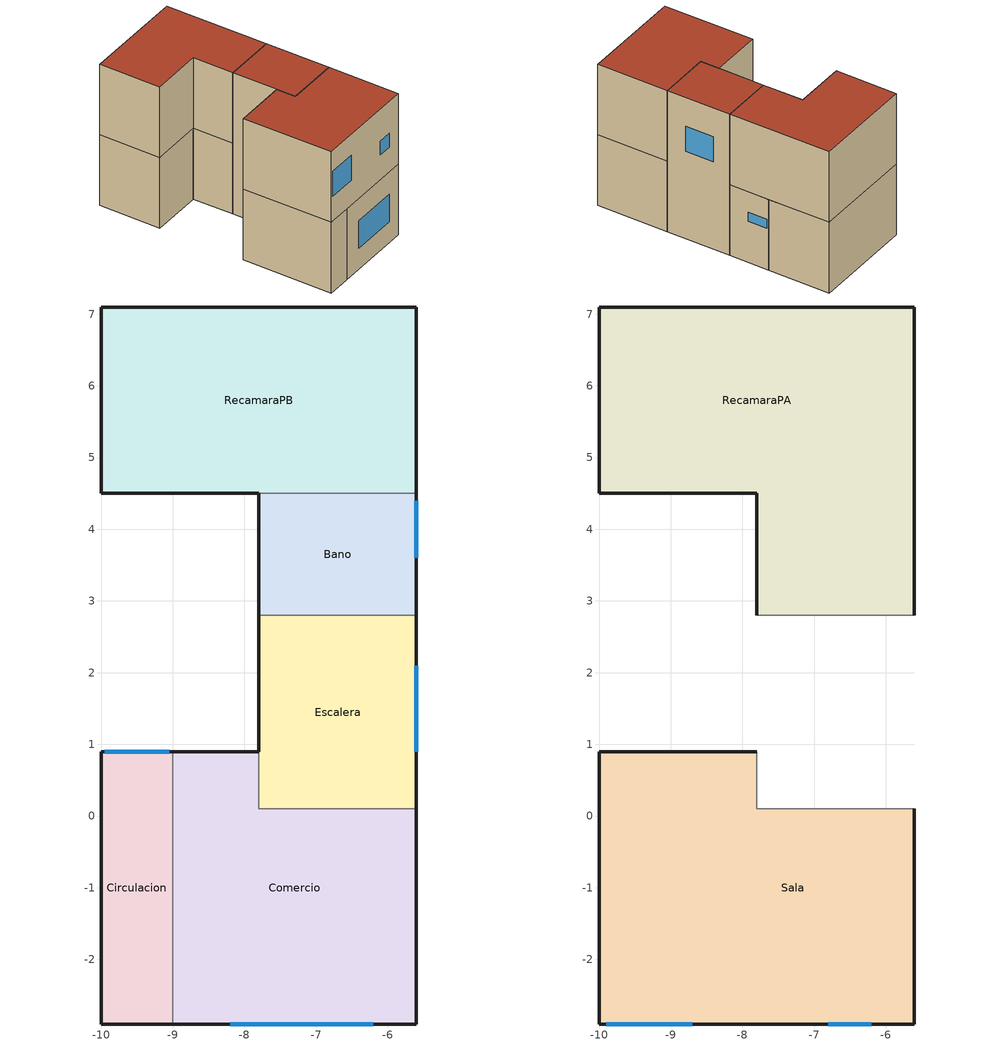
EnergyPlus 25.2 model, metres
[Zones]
Bano
 floor adiabatic (pisoPB): -5.6,4.5 -5.6,2.8 -7.8,2.8 -7.8,4.5 z0
 wall outside (muroExterior): -5.6,2.8 -5.6,4.5 / -7.8,4.5 -7.8,2.8 z0:3.1
 wall to Escalera (muroInterior): -7.8,2.8 -5.6,2.8 z0:3.1
 wall to RecamaraPB (muroInterior): -5.6,4.5 -7.8,4.5 z0:3.1
 window (ventana3mm): -5.6,3.6 -5.6,4.4 z1.8:2.2
Circulacion
 floor adiabatic (pisoPB): -9,0.9 -9,-2.9 -10,-2.9 -10,0.9 z0
 wall outside (muroExterior): -9,0.9 -10,0.9 -10,-2.9 -9,-2.9 z0:3.1
 wall to Comercio (muroInterior): -9,-2.9 -9,0.9 z0:3.1
 window (ventana3mm): -9.05,0.9 -9.95,0.9 z0.05:2.95
Comercio
 floor adiabatic (pisoPB): -9,-2.9 -9,0.9 -7.8,0.9 -7.8,0.1 -5.6,0.1 -5.6,-2.9 z0
 wall outside (muroExterior): -7.8,0.9 -9,0.9 / -9,-2.9 -5.6,-2.9 -5.6,0.1 z0:3.1
 wall to Escalera (muroInterior): -5.6,0.1 -7.8,0.1 -7.8,0.9 z0:3.1
 window (ventana3mm): -8.2,-2.9 -6.2,-2.9 z0.91:2.13
Escalera
 floor adiabatic (pisoPB): -5.6,2.8 -5.6,0.1 -7.8,0.1 -7.8,0.9 -7.8,2.8 z0
 wall outside (muroExterior): -5.6,0.1 -5.6,2.8 / -7.8,2.8 -7.8,0.9 z0:6.2
 wall to Sala (muroInterior): -7.8,0.9 -7.8,0.1 -5.6,0.1 z3.1:6.2
 wall to RecamaraPA (muroInterior): -5.6,2.8 -7.8,2.8 z3.1:6.2
 window (ventana3mm): -5.6,0.9 -5.6,2.1 z3.84:4.94
 roof outside (techoPA): -7.8,2.8 -7.8,0.9 -7.8,0.1 -5.6,0.1 -5.6,2.8 z6.2
RecamaraPB
 floor adiabatic (pisoPB): -5.6,7.1 -5.6,4.5 -7.8,4.5 -10,4.5 -10,7.1 z0
 wall outside (muroExterior): -5.6,4.5 -5.6,7.1 -10,7.1 -10,4.5 -7.8,4.5 z0:3.1
RecamaraPA
 floor to Bano (techoPB): -5.6,4.5 -5.6,2.8 -7.8,2.8 -7.8,4.5 z3.1
 floor to RecamaraPB (techoPB): -5.6,7.1 -5.6,4.5 -10,4.5 -10,7.1 z3.1
 wall outside (muroExterior): -5.6,2.8 -5.6,7.1 -10,7.1 -10,4.5 -7.8,4.5 -7.8,2.8 z3.1:6.2
 roof outside (techoPA): -5.6,2.8 -5.6,7.1 -10,7.1 -10,4.5 -7.8,4.5 -7.8,2.8 z6.2
Sala
 floor to Circulacion (techoPB): -9,0.9 -9,-2.9 -10,-2.9 -10,0.9 z3.1
 floor to Comercio (techoPB): -7.8,0.9 -7.8,0.1 -5.6,0.1 -5.6,-2.9 -9,-2.9 -9,0.9 z3.1
 wall outside (muroExterior): -7.8,0.9 -10,0.9 -10,-2.9 -5.6,-2.9 -5.6,0.1 z3.1:6.2
 window (ventana3mm): -9.9,-2.9 -8.7,-2.9 z4.2:5.3; -6.8,-2.9 -6.2,-2.9 z4.2:4.8
 roof outside (techoPA): -5.6,-2.9 -5.6,0.1 -7.8,0.1 -7.8,0.9 -10,0.9 -10,-2.9 z6.2
[Building]
Building 1: North Axis {deg}=-0
[Site:Location]
Cuidad.Mexico.Central: Latitude {deg}=39.7653; Longitude {deg}=39.7653; Time Zone {hr}=-6; Elevation {m}=2303; Keep Site Location Information=No
[Material] Thermal Absorptance=0.9
Name | Roughness | Thickness {m} | Conductivity {W/m-K} | Density {kg/m3} | Specific Heat {J/kg-K} | Solar Absorptance | Visible Absorptance
abobe | Smooth | 0.1 | 0.58 | 1500 | 1480 | 0.7 | 0.7
CAD12cm0p7 | MediumRough | 0.12 | 1.74 | 2300 | 1000 | 0.7 | 0.7
impermeabilizante0p1cma0p7 | Smooth | 0.001 | 0.55 | 1300 | 1460 | 0.7 | 0.7
mortero2cm0p7 | Rough | 0.02 | 0.72 | 1890 | 837 | 0.7 | 0.7
yeso0p5cma0p3 | Smooth | 0.005 | 0.372 | 800 | 1000 | 0.3 | 0.3
[WindowMaterial:Glazing]
Clear 3mm: Optical Data Type=SpectralAverage; Thickness {m}=0.003; Solar Transmittance at Normal Incidence=0.837; Front Side Solar Reflectance at Normal Incidence=0.075; Back Side Solar Reflectance at Normal Incidence=0; Visible Transmittance at Normal Incidence=0.898; Front Side Visible Reflectance at Normal Incidence=0.081; Back Side Visible Reflectance at Normal Incidence=0; Infrared Transmittance at Normal Incidence=0; Front Side Infrared Hemispherical Emissivity=0.84; Back Side Infrared Hemispherical Emissivity=0.84; Conductivity {W/m-K}=0.9; Dirt Correction Factor for Solar and Visible Transmittance=1; Solar Diffusing=No
[Construction]
muroExterior: mortero2cm0p7, abobe, yeso0p5cma0p3
muroInterior: yeso0p5cma0p3, abobe, yeso0p5cma0p3
pisoPB: CAD12cm0p7
techoPA: impermeabilizante0p1cma0p7, mortero2cm0p7, CAD12cm0p7, mortero2cm0p7
techoPB: mortero2cm0p7, CAD12cm0p7, mortero2cm0p7
ventana3mm: Clear 3mm
[Zone] Multiplier=1; Part of Total Floor Area=Yes
Bano; Circulacion; Comercio; Escalera; RecamaraPA; RecamaraPB; Sala
[Space] Space Type=5cah
Name | Zone
S:Bano | Bano
S:Circulacion | Circulacion
S:Comercio | Comercio
S:Escalera | Escalera
S:RecamaraPA | RecamaraPA
S:RecamaraPB | RecamaraPB
S:Sala | Sala
[SpaceList]
5cah: S:Sala, S:RecamaraPB, S:Circulacion, S:Escalera, S:Comercio, S:RecamaraPA, S:Bano
[ZoneInfiltration:DesignFlowRate]
5cah: Zone or ZoneList or Space or SpaceList=5cah; Schedule=ventilacion_diurna; Design Flow Rate Calculation Method=AirChanges/Hour; Air Changes per Hour {1/hr}=5; Density Basis=Outdoor
[Schedule:Day:Interval]
ventilacion_diurna: No, 10:00, 0.101211, 18:00, 1, 24:00, 0.107164
[Schedule:Week:Daily]
ventilacion_diurna Week Rule - Jan1-Dec31: ventilacion_diurna, ventilacion_diurna, ventilacion_diurna, ventilacion_diurna, ventilacion_diurna, ventilacion_diurna, ventilacion_diurna, ventilacion_diurna, ventilacion_diurna, ventilacion_diurna, ventilacion_diurna, ventilacion_diurna
[Schedule:Year]
ventilacion_diurna: ventilacion_diurna Week Rule - Jan1-Dec31, 1, 1, 12, 31
